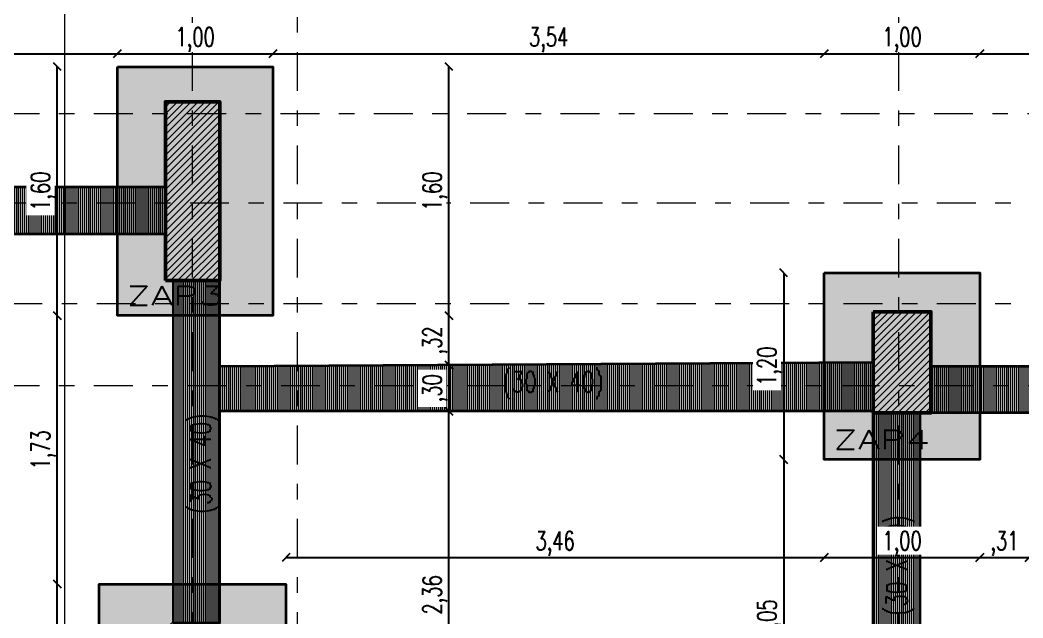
# Model space of a CAD drawing. Header units: metres. Extents: x -50 to 76, y -61 to 14.
# Drawn here: x -38.49 to -32.04, y 2.58 to 6.43 of the extents above; entities that cross this region are included whole.
import ezdxf
from ezdxf.enums import TextEntityAlignment as Align

# ---------------------------------------------------------------- set-up
doc = ezdxf.new("R2010")
doc.units = ezdxf.units.M
doc.header["$MEASUREMENT"] = 0
doc.linetypes.add('CENTERX2', pattern=[4, 2.5, -0.5, 0.5, -0.5])
doc.linetypes.add('DASHDOT2', pattern=[0.5, 0.25, -0.125, 0, -0.125])
for name, color, linetype, lineweight in [('1 COLUMNAS', 1, 'Continuous', 50), ('1 CORTES', 113, 'Continuous', 18), ('_TXT1', 7, 'Continuous', 0), ('CORTE', 6, 'Continuous', 35), ('COTAS', 251, 'Continuous', 35), ('EJES', 251, 'CENTERX2', 0), ('RELLENOS', 185, 'Continuous', 0), ('TEXTURA', 1, 'Continuous', 0)]:
    doc.layers.add(name, color=color, linetype=linetype, lineweight=lineweight)
doc.styles.add('ROMANS', font='romans', dxfattribs={"width": 0.7})
doc.dimstyles.new('Copy of ISO-25', dxfattribs={"dimtxt": 0.12, "dimasz": 0.05, "dimexe": 1.25, "dimexo": 0.625, "dimgap": 0.018, "dimtad": 1, "dimzin": 4, "dimtxsty": 'ROMANS', "dimblk": 'OBLIQUE', "dimcen": 2.5, "dimse1": 1, "dimse2": 1, "dimclrd": 251, "dimclrt": 14, "dimadec": 0, "dimazin": 0, "dimtfac": 1, "dimtix": 1, "dimtmove": 0, "dimatfit": 3, "dimldrblk": 'OBLIQUE', "dimfxl": 1, "dimtfill": 1, "dimarcsym": 0})
pattern_1 = [(90, (-1833.924058, 1025.599969), (-0.0125, 0), [])]

# ---------------------------------------------------------------- blocks, each defined once
blk = doc.blocks.new('_Oblique')
at = {"color": 0, "linetype": 'ByBlock', "lineweight": -2}
blk.add_line((-0.5, -0.5), (0.5, 0.5), dxfattribs=at)
blk = doc.blocks.new('*D186')
at = {"layer": 'COTAS', "color": 251, "lineweight": -2, "transparency": 16777216}
blk.add_line((-40.9298, 6.2085), (-37.8646, 6.2085), dxfattribs=at)
at = {"layer": 'Defpoints', "color": 0, "transparency": 16777216}
for p in [(-37.8646, 6.2325), (-37.8646, 6.2085), (-40.9298, 6.0575)]:
    blk.add_point(p, dxfattribs=at)
at = {"layer": 'COTAS', "color": 251, "lineweight": -2, "transparency": 16777216, "xscale": 0.05, "yscale": 0.05, "zscale": 0.05, "rotation": 180}
blk.add_blockref('_Oblique', (-40.9298, 6.2085), dxfattribs=at)
at = {"layer": 'COTAS', "color": 251, "lineweight": -2, "transparency": 16777216, "xscale": 0.05, "yscale": 0.05, "zscale": 0.05}
blk.add_blockref('_Oblique', (-37.8646, 6.2085), dxfattribs=at)
at = {"layer": 'COTAS', "color": 14, "transparency": 16777216, "insert": (-39.3972, 6.298), "char_height": 0.12, "attachment_point": 5, "style": 'ROMANS', "bg_fill": 3, "box_fill_scale": 1.25, "bg_fill_color": 256, "bg_fill_true_color": 13158600, "bg_fill_transparency": 0}
blk.add_mtext('3,07', dxfattribs=at)
blk = doc.blocks.new('*D187')
at = {"layer": 'COTAS', "color": 251, "lineweight": -2, "transparency": 16777216}
blk.add_line((-37.8646, 6.2085), (-36.8646, 6.2085), dxfattribs=at)
at = {"layer": 'Defpoints', "color": 0, "transparency": 16777216}
for p in [(-37.8646, 6.2325), (-36.8646, 6.2325), (-36.8646, 6.2085)]:
    blk.add_point(p, dxfattribs=at)
at = {"layer": 'COTAS', "color": 251, "lineweight": -2, "transparency": 16777216, "xscale": 0.05, "yscale": 0.05, "zscale": 0.05, "rotation": 180}
blk.add_blockref('_Oblique', (-37.8646, 6.2085), dxfattribs=at)
at = {"layer": 'COTAS', "color": 251, "lineweight": -2, "transparency": 16777216, "xscale": 0.05, "yscale": 0.05, "zscale": 0.05}
blk.add_blockref('_Oblique', (-36.8646, 6.2085), dxfattribs=at)
at = {"layer": 'COTAS', "color": 14, "transparency": 16777216, "insert": (-37.3646, 6.298), "char_height": 0.12, "attachment_point": 5, "style": 'ROMANS', "bg_fill": 3, "box_fill_scale": 1.25, "bg_fill_color": 256, "bg_fill_true_color": 13158600, "bg_fill_transparency": 0}
blk.add_mtext('1,00', dxfattribs=at)
blk = doc.blocks.new('*D188')
at = {"layer": 'COTAS', "color": 251, "lineweight": -2, "transparency": 16777216}
blk.add_line((-36.8646, 6.2085), (-33.3214, 6.2085), dxfattribs=at)
at = {"layer": 'Defpoints', "color": 0, "transparency": 16777216}
for p in [(-33.3214, 6.2085), (-36.8646, 5.1475), (-33.3214, 3.8225)]:
    blk.add_point(p, dxfattribs=at)
at = {"layer": 'COTAS', "color": 251, "lineweight": -2, "transparency": 16777216, "xscale": 0.05, "yscale": 0.05, "zscale": 0.05, "rotation": 180}
blk.add_blockref('_Oblique', (-36.8646, 6.2085), dxfattribs=at)
at = {"layer": 'COTAS', "color": 251, "lineweight": -2, "transparency": 16777216, "xscale": 0.05, "yscale": 0.05, "zscale": 0.05}
blk.add_blockref('_Oblique', (-33.3214, 6.2085), dxfattribs=at)
at = {"layer": 'COTAS', "color": 14, "transparency": 16777216, "insert": (-35.093, 6.298), "char_height": 0.12, "attachment_point": 5, "style": 'ROMANS', "bg_fill": 3, "box_fill_scale": 1.25, "bg_fill_color": 256, "bg_fill_true_color": 13158600, "bg_fill_transparency": 0}
blk.add_mtext('3,54', dxfattribs=at)
blk = doc.blocks.new('*D189')
at = {"layer": 'COTAS', "color": 251, "lineweight": -2, "transparency": 16777216}
blk.add_line((-33.3214, 6.2085), (-32.3214, 6.2085), dxfattribs=at)
at = {"layer": 'Defpoints', "color": 0, "transparency": 16777216}
for p in [(-32.3214, 6.2085), (-33.3214, 3.8225), (-32.3214, 3.8225)]:
    blk.add_point(p, dxfattribs=at)
at = {"layer": 'COTAS', "color": 251, "lineweight": -2, "transparency": 16777216, "xscale": 0.05, "yscale": 0.05, "zscale": 0.05, "rotation": 180}
blk.add_blockref('_Oblique', (-33.3214, 6.2085), dxfattribs=at)
at = {"layer": 'COTAS', "color": 251, "lineweight": -2, "transparency": 16777216, "xscale": 0.05, "yscale": 0.05, "zscale": 0.05}
blk.add_blockref('_Oblique', (-32.3214, 6.2085), dxfattribs=at)
at = {"layer": 'COTAS', "color": 14, "transparency": 16777216, "insert": (-32.8214, 6.298), "char_height": 0.12, "attachment_point": 5, "style": 'ROMANS', "bg_fill": 3, "box_fill_scale": 1.25, "bg_fill_color": 256, "bg_fill_true_color": 13158600, "bg_fill_transparency": 0}
blk.add_mtext('1,00', dxfattribs=at)
blk = doc.blocks.new('*D190')
at = {"layer": 'COTAS', "color": 251, "lineweight": -2, "transparency": 16777216}
blk.add_line((-32.3214, 6.2085), (-27.4064, 6.2085), dxfattribs=at)
at = {"layer": 'Defpoints', "color": 0, "transparency": 16777216}
for p in [(-27.4064, 6.2085), (-27.4064, 3.8724), (-32.3214, 3.8225)]:
    blk.add_point(p, dxfattribs=at)
at = {"layer": 'COTAS', "color": 251, "lineweight": -2, "transparency": 16777216, "xscale": 0.05, "yscale": 0.05, "zscale": 0.05, "rotation": 180}
blk.add_blockref('_Oblique', (-32.3214, 6.2085), dxfattribs=at)
at = {"layer": 'COTAS', "color": 251, "lineweight": -2, "transparency": 16777216, "xscale": 0.05, "yscale": 0.05, "zscale": 0.05}
blk.add_blockref('_Oblique', (-27.4064, 6.2085), dxfattribs=at)
at = {"layer": 'COTAS', "color": 14, "transparency": 16777216, "insert": (-29.8639, 6.298), "char_height": 0.12, "attachment_point": 5, "style": 'ROMANS', "bg_fill": 3, "box_fill_scale": 1.25, "bg_fill_color": 256, "bg_fill_true_color": 13158600, "bg_fill_transparency": 0}
blk.add_mtext('4,91', dxfattribs=at)
blk = doc.blocks.new('*D193')
at = {"layer": 'COTAS', "color": 251, "lineweight": -2, "transparency": 16777216}
blk.add_line((-36.7814, 2.9705), (-33.3214, 2.9705), dxfattribs=at)
at = {"layer": 'Defpoints', "color": 0, "transparency": 16777216}
for p in [(-33.3214, 3.6), (-33.3214, 2.9705), (-36.7814, 2.8)]:
    blk.add_point(p, dxfattribs=at)
at = {"layer": 'COTAS', "color": 251, "lineweight": -2, "transparency": 16777216, "xscale": 0.05, "yscale": 0.05, "zscale": 0.05, "rotation": 180}
blk.add_blockref('_Oblique', (-36.7814, 2.9705), dxfattribs=at)
at = {"layer": 'COTAS', "color": 251, "lineweight": -2, "transparency": 16777216, "xscale": 0.05, "yscale": 0.05, "zscale": 0.05}
blk.add_blockref('_Oblique', (-33.3214, 2.9705), dxfattribs=at)
at = {"layer": 'COTAS', "color": 14, "transparency": 16777216, "insert": (-35.0514, 3.0599), "char_height": 0.12, "attachment_point": 5, "style": 'ROMANS', "bg_fill": 3, "box_fill_scale": 1.25, "bg_fill_color": 256, "bg_fill_true_color": 13158600, "bg_fill_transparency": 0}
blk.add_mtext('3,46', dxfattribs=at)
blk = doc.blocks.new('*D194')
at = {"layer": 'COTAS', "color": 251, "lineweight": -2, "transparency": 16777216}
blk.add_line((-33.3214, 2.9705), (-32.3214, 2.9705), dxfattribs=at)
at = {"layer": 'Defpoints', "color": 0, "transparency": 16777216}
for p in [(-33.3214, 3.6), (-32.3214, 3.6), (-32.3214, 2.9705)]:
    blk.add_point(p, dxfattribs=at)
at = {"layer": 'COTAS', "color": 251, "lineweight": -2, "transparency": 16777216, "xscale": 0.05, "yscale": 0.05, "zscale": 0.05, "rotation": 180}
blk.add_blockref('_Oblique', (-33.3214, 2.9705), dxfattribs=at)
at = {"layer": 'COTAS', "color": 251, "lineweight": -2, "transparency": 16777216, "xscale": 0.05, "yscale": 0.05, "zscale": 0.05}
blk.add_blockref('_Oblique', (-32.3214, 2.9705), dxfattribs=at)
at = {"layer": 'COTAS', "color": 14, "transparency": 16777216, "insert": (-32.8214, 3.0599), "char_height": 0.12, "attachment_point": 5, "style": 'ROMANS', "bg_fill": 3, "box_fill_scale": 1.25, "bg_fill_color": 256, "bg_fill_true_color": 13158600, "bg_fill_transparency": 0}
blk.add_mtext('1,00', dxfattribs=at)
blk = doc.blocks.new('*D195')
at = {"layer": 'COTAS', "color": 251, "lineweight": -2, "transparency": 16777216}
blk.add_line((-32.3214, 2.9705), (-32.0064, 2.9705), dxfattribs=at)
at = {"layer": 'Defpoints', "color": 0, "transparency": 16777216}
for p in [(-32.3214, 3.6), (-32.0064, 2.9705), (-32.0064, 2.675)]:
    blk.add_point(p, dxfattribs=at)
at = {"layer": 'COTAS', "color": 251, "lineweight": -2, "transparency": 16777216, "xscale": 0.05, "yscale": 0.05, "zscale": 0.05, "rotation": 180}
blk.add_blockref('_Oblique', (-32.3214, 2.9705), dxfattribs=at)
at = {"layer": 'COTAS', "color": 251, "lineweight": -2, "transparency": 16777216, "xscale": 0.05, "yscale": 0.05, "zscale": 0.05}
blk.add_blockref('_Oblique', (-32.0064, 2.9705), dxfattribs=at)
at = {"layer": 'COTAS', "color": 14, "transparency": 16777216, "insert": (-32.1639, 3.0599), "char_height": 0.12, "attachment_point": 5, "style": 'ROMANS', "bg_fill": 3, "box_fill_scale": 1.25, "bg_fill_color": 256, "bg_fill_true_color": 13158600, "bg_fill_transparency": 0}
blk.add_mtext(',31', dxfattribs=at)
blk = doc.blocks.new('*D276')
at = {"layer": 'COTAS', "color": 251, "lineweight": -2, "transparency": 16777216}
blk.add_line((-38.251, 1), (-38.251, 2.8), dxfattribs=at)
at = {"layer": 'Defpoints', "color": 0, "transparency": 16777216}
for p in [(-38.251, 2.8), (-37.9814, 2.8), (-37.9814, 1)]:
    blk.add_point(p, dxfattribs=at)
at = {"layer": 'COTAS', "color": 251, "lineweight": -2, "transparency": 16777216, "xscale": 0.05, "yscale": 0.05, "zscale": 0.05}
for p, rotation in [((-38.251, 2.8), 90), ((-38.251, 1), 270)]:
    blk.add_blockref('_Oblique', p, dxfattribs=dict(at, rotation=rotation))
at = {"layer": 'COTAS', "color": 14, "transparency": 16777216, "insert": (-38.3404, 1.9), "char_height": 0.12, "attachment_point": 5, "rotation": 90, "style": 'ROMANS', "bg_fill": 3, "box_fill_scale": 1.25, "bg_fill_color": 256, "bg_fill_true_color": 13158600, "bg_fill_transparency": 0}
blk.add_mtext('1,80', dxfattribs=at)
blk = doc.blocks.new('*D277')
at = {"layer": 'COTAS', "color": 251, "lineweight": -2, "transparency": 16777216}
blk.add_line((-38.251, 2.8), (-38.251, 4.525), dxfattribs=at)
at = {"layer": 'Defpoints', "color": 0, "transparency": 16777216}
for p in [(-38.251, 4.525), (-37.8646, 4.525), (-37.9814, 2.8)]:
    blk.add_point(p, dxfattribs=at)
at = {"layer": 'COTAS', "color": 251, "lineweight": -2, "transparency": 16777216, "xscale": 0.05, "yscale": 0.05, "zscale": 0.05}
for p, rotation in [((-38.251, 4.525), 90), ((-38.251, 2.8), 270)]:
    blk.add_blockref('_Oblique', p, dxfattribs=dict(at, rotation=rotation))
at = {"layer": 'COTAS', "color": 14, "transparency": 16777216, "insert": (-38.3404, 3.6625), "char_height": 0.12, "attachment_point": 5, "rotation": 90, "style": 'ROMANS', "bg_fill": 3, "box_fill_scale": 1.25, "bg_fill_color": 256, "bg_fill_true_color": 13158600, "bg_fill_transparency": 0}
blk.add_mtext('1,73', dxfattribs=at)
blk = doc.blocks.new('*D278')
at = {"layer": 'COTAS', "color": 251, "lineweight": -2, "transparency": 16777216}
blk.add_line((-38.251, 4.525), (-38.251, 6.125), dxfattribs=at)
at = {"layer": 'Defpoints', "color": 0, "transparency": 16777216}
for p in [(-38.251, 6.125), (-37.8646, 6.125), (-37.8646, 4.525)]:
    blk.add_point(p, dxfattribs=at)
at = {"layer": 'COTAS', "color": 251, "lineweight": -2, "transparency": 16777216, "xscale": 0.05, "yscale": 0.05, "zscale": 0.05}
for p, rotation in [((-38.251, 6.125), 90), ((-38.251, 4.525), 270)]:
    blk.add_blockref('_Oblique', p, dxfattribs=dict(at, rotation=rotation))
at = {"layer": 'COTAS', "color": 14, "transparency": 16777216, "insert": (-38.3404, 5.325), "char_height": 0.12, "attachment_point": 5, "rotation": 90, "style": 'ROMANS', "bg_fill": 3, "box_fill_scale": 1.25, "bg_fill_color": 256, "bg_fill_true_color": 13158600, "bg_fill_transparency": 0}
blk.add_mtext('1,60', dxfattribs=at)
blk = doc.blocks.new('*D286')
at = {"layer": 'COTAS', "color": 251, "lineweight": -2, "transparency": 16777216}
blk.add_line((-35.7335, 1.55), (-35.7335, 3.91), dxfattribs=at)
at = {"layer": 'Defpoints', "color": 0, "transparency": 16777216}
for p in [(-36.1064, 3.91), (-35.7335, 3.91), (-36.1064, 1.55)]:
    blk.add_point(p, dxfattribs=at)
at = {"layer": 'COTAS', "color": 251, "lineweight": -2, "transparency": 16777216, "xscale": 0.05, "yscale": 0.05, "zscale": 0.05}
for p, rotation in [((-35.7335, 3.91), 90), ((-35.7335, 1.55), 270)]:
    blk.add_blockref('_Oblique', p, dxfattribs=dict(at, rotation=rotation))
at = {"layer": 'COTAS', "color": 14, "transparency": 16777216, "insert": (-35.823, 2.73), "char_height": 0.12, "attachment_point": 5, "rotation": 90, "style": 'ROMANS', "bg_fill": 3, "box_fill_scale": 1.25, "bg_fill_color": 256, "bg_fill_true_color": 13158600, "bg_fill_transparency": 0}
blk.add_mtext('2,36', dxfattribs=at)
blk = doc.blocks.new('*D287')
at = {"layer": 'COTAS', "color": 251, "lineweight": -2, "transparency": 16777216}
blk.add_line((-35.7335, 3.91), (-35.7335, 4.2065), dxfattribs=at)
at = {"layer": 'Defpoints', "color": 0, "transparency": 16777216}
for p in [(-36.1083, 4.2065), (-36.1064, 3.91)]:
    blk.add_point(p, dxfattribs=at)
at = {"layer": 'COTAS', "color": 251, "lineweight": -2, "transparency": 16777216, "xscale": 0.05, "yscale": 0.05, "zscale": 0.05}
for p, rotation in [((-35.7335, 4.2065), 90), ((-35.7335, 3.91), 270)]:
    blk.add_blockref('_Oblique', p, dxfattribs=dict(at, rotation=rotation))
at = {"layer": 'COTAS', "color": 14, "transparency": 16777216, "insert": (-35.823, 4.0583), "char_height": 0.12, "attachment_point": 5, "rotation": 90, "style": 'ROMANS', "bg_fill": 3, "box_fill_scale": 1.25, "bg_fill_color": 256, "bg_fill_true_color": 13158600, "bg_fill_transparency": 0}
blk.add_mtext(',30', dxfattribs=at)
at = {"layer": 'Defpoints', "color": 0, "transparency": 16777216}
blk.add_point((-35.7335, 4.2065), dxfattribs=at)
blk = doc.blocks.new('*D288')
at = {"layer": 'COTAS', "color": 251, "lineweight": -2, "transparency": 16777216}
blk.add_line((-35.7335, 4.2065), (-35.7335, 4.525), dxfattribs=at)
at = {"layer": 'Defpoints', "color": 0, "transparency": 16777216}
for p in [(-36.8646, 4.525), (-35.7335, 4.525), (-36.1083, 4.2065)]:
    blk.add_point(p, dxfattribs=at)
at = {"layer": 'COTAS', "color": 251, "lineweight": -2, "transparency": 16777216, "xscale": 0.05, "yscale": 0.05, "zscale": 0.05}
for p, rotation in [((-35.7335, 4.525), 90), ((-35.7335, 4.2065), 270)]:
    blk.add_blockref('_Oblique', p, dxfattribs=dict(at, rotation=rotation))
at = {"layer": 'COTAS', "color": 14, "transparency": 16777216, "insert": (-35.823, 4.3658), "char_height": 0.12, "attachment_point": 5, "rotation": 90, "style": 'ROMANS', "bg_fill": 3, "box_fill_scale": 1.25, "bg_fill_color": 256, "bg_fill_true_color": 13158600, "bg_fill_transparency": 0}
blk.add_mtext(',32', dxfattribs=at)
blk = doc.blocks.new('*D289')
at = {"layer": 'COTAS', "color": 251, "lineweight": -2, "transparency": 16777216}
blk.add_line((-35.7335, 4.525), (-35.7335, 6.125), dxfattribs=at)
at = {"layer": 'Defpoints', "color": 0, "transparency": 16777216}
for p in [(-36.8646, 6.125), (-35.7335, 6.125), (-36.8646, 4.525)]:
    blk.add_point(p, dxfattribs=at)
at = {"layer": 'COTAS', "color": 251, "lineweight": -2, "transparency": 16777216, "xscale": 0.05, "yscale": 0.05, "zscale": 0.05}
for p, rotation in [((-35.7335, 6.125), 90), ((-35.7335, 4.525), 270)]:
    blk.add_blockref('_Oblique', p, dxfattribs=dict(at, rotation=rotation))
at = {"layer": 'COTAS', "color": 14, "transparency": 16777216, "insert": (-35.823, 5.325), "char_height": 0.12, "attachment_point": 5, "rotation": 90, "style": 'ROMANS', "bg_fill": 3, "box_fill_scale": 1.25, "bg_fill_color": 256, "bg_fill_true_color": 13158600, "bg_fill_transparency": 0}
blk.add_mtext('1,60', dxfattribs=at)
blk = doc.blocks.new('*D290')
at = {"layer": 'COTAS', "color": 251, "lineweight": -2, "transparency": 16777216}
blk.add_line((-33.5824, 4.8), (-33.5824, 3.6), dxfattribs=at)
at = {"layer": 'Defpoints', "color": 0, "transparency": 16777216}
for p in [(-33.3214, 4.8), (-33.5824, 3.6), (-33.3214, 3.6)]:
    blk.add_point(p, dxfattribs=at)
at = {"layer": 'COTAS', "color": 251, "lineweight": -2, "transparency": 16777216, "xscale": 0.05, "yscale": 0.05, "zscale": 0.05}
for p, rotation in [((-33.5824, 4.8), 90), ((-33.5824, 3.6), 270)]:
    blk.add_blockref('_Oblique', p, dxfattribs=dict(at, rotation=rotation))
at = {"layer": 'COTAS', "color": 14, "transparency": 16777216, "insert": (-33.6718, 4.2), "char_height": 0.12, "attachment_point": 5, "rotation": 90, "style": 'ROMANS', "bg_fill": 3, "box_fill_scale": 1.25, "bg_fill_color": 256, "bg_fill_true_color": 13158600, "bg_fill_transparency": 0}
blk.add_mtext('1,20', dxfattribs=at)
blk = doc.blocks.new('*D291')
at = {"layer": 'COTAS', "color": 251, "lineweight": -2, "transparency": 16777216}
blk.add_line((-33.5824, 3.6), (-33.5824, 1.55), dxfattribs=at)
at = {"layer": 'Defpoints', "color": 0, "transparency": 16777216}
for p in [(-33.3214, 3.6), (-33.5824, 1.55), (-33.5824, 1.55)]:
    blk.add_point(p, dxfattribs=at)
at = {"layer": 'COTAS', "color": 251, "lineweight": -2, "transparency": 16777216, "xscale": 0.05, "yscale": 0.05, "zscale": 0.05}
for p, rotation in [((-33.5824, 3.6), 90), ((-33.5824, 1.55), 270)]:
    blk.add_blockref('_Oblique', p, dxfattribs=dict(at, rotation=rotation))
at = {"layer": 'COTAS', "color": 14, "transparency": 16777216, "insert": (-33.6718, 2.575), "char_height": 0.12, "attachment_point": 5, "rotation": 90, "style": 'ROMANS', "bg_fill": 3, "box_fill_scale": 1.25, "bg_fill_color": 256, "bg_fill_true_color": 13158600, "bg_fill_transparency": 0}
blk.add_mtext('2,05', dxfattribs=at)

msp = doc.modelspace()

# ---------------------------------------------------------------- hatches: boundary and pattern name
at = {"layer": 'RELLENOS'}
h = msp.add_hatch(dxfattribs=at)
h.set_pattern_fill('ANSI31', color=256, scale=0.1, angle=45, style=0)
h.set_pattern_definition(pattern_1)
h.paths.add_polyline_path([(-41.8064, 5.0462), (-41.8064, 5.35), (-45.5558, 4.7501), (-45.5558, 4.4463)])
h.paths.add_polyline_path([(-37.5564, 5.35), (-41.4564, 5.35), (-41.4564, 5.05), (-37.5564, 5.05)])
h.paths.add_polyline_path([(-37.2064, 4.75), (-37.5064, 4.75), (-37.5064, 2.55), (-37.2064, 2.55)])
h.paths.add_polyline_path([(-41.4814, 5.15), (-41.7814, 5.15), (-41.7814, 2.3), (-41.4814, 2.3)])
h.paths.add_polyline_path([(-32.7064, 3.9), (-33.0064, 3.9), (-33.0064, 1.55), (-32.7064, 1.55)])
h.paths.add_polyline_path([(-31.2564, 3.9), (-31.5564, 3.9), (-31.5564, 2.1), (-31.2564, 2.1)])
h.paths.add_polyline_path([(-27.0564, 4.2), (-32.6364, 4.2), (-32.6364, 3.9), (-27.0768, 3.9), (-27.0564, 3.9544)])
h.paths.add_polyline_path([(-26.7564, 3.9), (-27.0564, 3.9), (-27.0768, 3.9), (-27.6564, 2.3544), (-27.6564, -2.65), (-27.3564, -2.65), (-27.3564, 1.25), (-27.5564, 1.25), (-27.5564, 2.3), (-27.3564, 2.3), (-27.336, 2.3544)])
h.paths.add_polyline_path([(-27.6564, 1.55), (-31.2564, 1.55), (-31.2564, 1.25), (-27.6564, 1.25)])
h.paths.add_polyline_path([(-31.5564, 1.55), (-37.2064, 1.55), (-37.2064, 1.25), (-31.5564, 1.25)])
h.paths.add_polyline_path([(-37.5564, 1.55), (-41.4564, 1.55), (-41.4564, 1.25), (-37.5564, 1.25)])
h.paths.add_polyline_path([(-41.8064, 1.55), (-45.4064, 1.55), (-45.4064, 1.25), (-41.8064, 1.25)])
h.paths.add_polyline_path([(-45.5579, 3.55), (-45.855, 3.55), (-45.8564, 1.6027), (-45.5594, 1.6013)])
h.paths.add_polyline_path([(-44.1517, 1.2538), (-43.3573, 1.2538), (-43.3573, 1.25), (-44.1517, 1.25)])
h = msp.add_hatch(dxfattribs=at)
h.set_pattern_fill('ANSI31', color=256, scale=0.1, angle=45, style=0)
h.set_pattern_definition(pattern_1)
h.paths.add_polyline_path([(-37.2064, 4.2), (-37.2064, 3.91), (-33.0064, 3.91), (-33.0064, 4.225)])
at = {"layer": 'TEXTURA', "true_color": 0x999999}
h = msp.add_hatch(color=253, dxfattribs=at)
h.dxf.hatch_style = 1
h.paths.add_polyline_path([(-46.3064, 3.25), (-45.1064, 3.25), (-45.1064, 5.05), (-46.3064, 5.05)])
h.paths.add_polyline_path([(-42.3298, 4.55), (-40.9298, 4.55), (-40.9298, 5.95), (-42.3298, 5.95)])
h.paths.add_polyline_path([(-36.8646, 6.125), (-37.8646, 6.125), (-37.8646, 4.525), (-36.8646, 4.525)])
h.paths.add_polyline_path([(-32.3214, 4.8), (-33.3214, 4.8), (-33.3214, 3.6), (-32.3214, 3.6)])
h.paths.add_polyline_path([(-30.8064, 2.675), (-32.0064, 2.675), (-32.0064, 0.675), (-30.8064, 0.675)])
h.paths.add_polyline_path([(-26.8564, 2.675), (-27.4564, 2.675), (-28.0564, 2.675), (-28.0564, 0.875), (-26.8564, 0.875)])
h.paths.add_polyline_path([(-27.4064, 3.6499), (-26.4064, 3.6499), (-26.4064, 4.8499), (-27.4064, 4.8499)])
h.paths.add_polyline_path([(-36.7814, 2.8), (-37.3814, 2.8), (-37.9814, 2.8), (-37.9814, 1), (-36.7814, 1)])
h.paths.add_polyline_path([(-40.9314, 1.08), (-40.9314, 2.475), (-42.3314, 2.475), (-42.3314, 1.08)])
h.paths.add_polyline_path([(-46.2314, 0.825), (-45.0314, 0.825), (-45.0314, 2.025), (-46.2314, 2.025)])
h.paths.add_polyline_path([(-45.2064, -0.45), (-46.2064, -0.45), (-46.2064, -1.45), (-45.2064, -1.45)])
h.paths.add_polyline_path([(-43.4564, -1.45), (-42.4564, -1.45), (-42.4564, -0.45), (-43.4564, -0.45)])
h.paths.add_polyline_path([(-42.3064, -2.251), (-43.3064, -2.251), (-43.3064, -3.251), (-42.3064, -3.251)])
h.paths.add_polyline_path([(-46.4564, -3.85), (-46.4564, -4.85), (-44.6564, -4.85), (-44.6564, -3.85)])
h.paths.add_polyline_path([(-44.0064, -3.85), (-44.0064, -4.85), (-42.2064, -4.85), (-42.2064, -3.85)])
h.paths.add_polyline_path([(-38.1064, -3.85), (-39.1064, -3.85), (-39.1064, -4.85), (-38.1064, -4.85)])
h.paths.add_polyline_path([(-38.2314, -1.85), (-39.2314, -1.85), (-39.2314, -3.15), (-38.2314, -3.15)])
h.paths.add_polyline_path([(-36.1064, -3.725), (-36.7064, -3.725), (-37.3064, -3.725), (-37.3064, -5.525), (-36.1064, -5.525)])
h.paths.add_polyline_path([(-30.8064, -3.525), (-32.0064, -3.525), (-32.0064, -5.725), (-30.8064, -5.725)])
h.paths.add_polyline_path([(-26.9064, -2.1), (-28.1064, -2.1), (-28.1064, -4.3), (-26.9064, -4.3)])
h.paths.add_polyline_path([(-36.1064, -7.175), (-36.7064, -7.175), (-37.3064, -7.175), (-37.3064, -8.975), (-36.1064, -8.975)])
at = {"layer": 'TEXTURA'}
h = msp.add_hatch(dxfattribs=at)
h.set_pattern_fill('ANSI31', color=1, scale=0.25)
h.set_pattern_definition([(45, (-1866.976104, 942.824767), (-0.0220970869, 0.0220970869), [])])
h.paths.add_polyline_path([(-41.4564, 5.35), (-41.8064, 5.35), (-41.8064, 5.15), (-41.4564, 5.15)])
h.paths.add_polyline_path([(-37.2064, 5.9), (-37.5564, 5.9), (-37.5564, 5.75), (-37.5564, 4.75), (-37.3814, 4.75), (-37.2064, 4.75)])
h.paths.add_polyline_path([(-37.2064, 2.55), (-37.5564, 2.55), (-37.5564, 1.6), (-37.5564, 1.25), (-37.2064, 1.25), (-37.2064, 1.6)])
h.paths.add_polyline_path([(-31.2564, 2.1), (-31.5564, 2.1), (-31.5564, 1.25), (-31.2564, 1.25), (-31.2564, 1.6)])
h.paths.add_polyline_path([(-32.6364, 4.55), (-33.0064, 4.55), (-33.0064, 3.9), (-32.6364, 3.9), (-32.6364, 4.25)])
h.paths.add_polyline_path([(-26.7564, 4.55), (-27.0564, 4.55), (-27.0564, 3.9), (-26.7564, 3.9)])
h.paths.add_polyline_path([(-27.3564, -2.65), (-27.7064, -2.65), (-27.7064, -3.75), (-27.3564, -3.75), (-27.3564, -3.45)])
h.paths.add_polyline_path([(-31.2564, -3.95), (-31.5564, -3.95), (-31.5564, -5.3), (-31.2564, -5.3)])
h.paths.add_polyline_path([(-36.5064, -3.95), (-36.9064, -3.95), (-36.9064, -5.3), (-36.5064, -5.3)])
h.paths.add_polyline_path([(-36.5064, -7.4), (-36.9064, -7.4), (-36.9064, -8.75), (-36.5064, -8.75)])
h.paths.add_polyline_path([(-38.4064, -4.2), (-38.8564, -4.2), (-38.8564, -4.5), (-38.6064, -4.5), (-38.4064, -4.5)])
h.paths.add_polyline_path([(-38.6064, -2.1), (-38.8564, -2.1), (-38.8564, -2.9), (-38.6064, -2.9)])
h.paths.add_polyline_path([(-42.6564, -2.601), (-42.9564, -2.601), (-42.9564, -2.901), (-42.8064, -2.901), (-42.8064, -2.9), (-42.6564, -2.9)])
h.paths.add_polyline_path([(-42.8064, -4.2), (-43.1064, -4.2), (-43.4064, -4.2), (-43.4064, -4.5), (-42.8064, -4.5)])
h.paths.add_polyline_path([(-45.2564, -4.2), (-45.8564, -4.2), (-45.8564, -4.5), (-45.5564, -4.5), (-45.2564, -4.5)])
h.paths.add_polyline_path([(-45.5564, -0.8), (-45.8564, -0.8), (-45.8564, -1.1), (-45.5564, -1.1)])
h.paths.add_polyline_path([(-42.8064, -0.8), (-43.1064, -0.8), (-43.1064, -1.1), (-42.8064, -1.1)])
h.paths.add_polyline_path([(-45.4064, 1.6), (-45.6294, 1.6013), (-45.8564, 1.6013), (-45.8564, 1.25), (-45.6314, 1.25), (-45.4064, 1.25)])
h.paths.add_polyline_path([(-41.4564, 2.3), (-41.8064, 2.3), (-41.8064, 1.25), (-41.4564, 1.25)])

# ---------------------------------------------------------------- linework, layer by layer
at = {"layer": '1 COLUMNAS'}
for points in [[(-37.5564, 4.75), (-37.5564, 5.9), (-37.2064, 5.9), (-37.2064, 4.75)], [(-33.0064, 4.55), (-32.6364, 4.55), (-32.6364, 3.9), (-33.0064, 3.9)]]:
    msp.add_lwpolyline(points, close=True, dxfattribs=at)
at = {"layer": 'CORTE', "color": 1}
for points in [[(-37.8646, 6.125), (-36.8646, 6.125), (-36.8646, 4.525), (-37.8646, 4.525)], [(-33.3214, 4.8), (-32.3214, 4.8), (-32.3214, 3.6), (-33.3214, 3.6)]]:
    msp.add_lwpolyline(points, close=True, dxfattribs=at)
msp.add_lwpolyline([(-37.3814, 2.8), (-36.7814, 2.8), (-36.7814, 1), (-37.9814, 1), (-37.9814, 2.8), (-37.3814, 2.8)], dxfattribs=at)
at = {"layer": 'COTAS'}
for points in [[(-41.4564, 5.05), (-37.5564, 5.05), (-37.5564, 5.35), (-41.4564, 5.35)], [(-37.2064, 4.75), (-37.5064, 4.75), (-37.5064, 2.55), (-37.2064, 2.55)], [(-32.6364, 4.2), (-27.0564, 4.2), (-27.0564, 3.9), (-32.6364, 3.9)], [(-33.0064, 3.9), (-32.7064, 3.9), (-32.7064, 1.55), (-33.0064, 1.55)]]:
    msp.add_lwpolyline(points, close=True, dxfattribs=at)
at = {"layer": 'COTAS', "flags": 128}
msp.add_lwpolyline([(-33.0064, 3.91), (-37.2064, 3.91), (-37.2064, 4.2), (-33.0064, 4.225)], close=True, dxfattribs=at)
at = {"layer": 'EJES', "linetype": 'DASHDOT2'}
for p, q in [((-37.3814, -10.2308), (-37.3814, 7.233)), ((-37.3814, -10.2308), (-37.3814, 7.233)), ((-36.7064, -10.2308), (-36.7064, 7.233)), ((-36.7064, -10.2308), (-36.7064, 7.233)), ((-32.8414, -10.2308), (-32.8414, 7.233)), ((-32.8414, -10.2308), (-32.8414, 7.233)), ((-47.6161, 5.825), (-24.0746, 5.825)), ((-47.5975, 5.25), (-24.0793, 5.25)), ((-47.5975, 4.6025), (-24.0793, 4.6025)), ((-47.6161, 4.075), (-24.007, 4.075))]:
    msp.add_line(p, q, dxfattribs=at)

# ---------------------------------------------------------------- texts
at = {"layer": '_TXT1', "style": 'ROMANS', "width": 1.5}
for s, p in [('ZAP3', (-37.4958, 4.5918)), ('ZAP4', (-32.9526, 3.6668))]:
    msp.add_text(s, height=0.12241, dxfattribs=at).set_placement(p, align=Align.CENTER)
at = {"layer": '_TXT1', "insert": (-35.0657, 4.0772, 15.4566), "char_height": 0.13465, "width": 4.508202, "attachment_point": 5, "style": 'ROMANS'}
msp.add_mtext('(30 X 40)', dxfattribs=at)
at = {"layer": '_TXT1', "char_height": 0.13465, "width": 4.508202, "attachment_point": 5, "rotation": 90, "style": 'ROMANS'}
for insert in [(-37.3065, 3.5745, 15.4566), (-32.8345, 2.9206, 15.4566)]:
    msp.add_mtext('(30 X 40)', dxfattribs=dict(at, insert=insert))

# ---------------------------------------------------------------- next in the draw order: dimensions: what is measured, and where the dimension line sits
at = {"layer": 'COTAS'}
for base, p1, p2, picture, middle in [((-37.8646, 6.2085), (-40.9298, 6.0575), (-37.8646, 6.2325), '*D186', (-39.3972, 6.298)), ((-33.3214, 2.9705), (-36.7814, 2.8), (-33.3214, 3.6), '*D193', (-35.0514, 3.0599))]:
    dim = msp.add_linear_dim(base=base, p1=p1, p2=p2, dimstyle='Copy of ISO-25', override={"dimtmove": 1}, dxfattribs=at)
    dim.commit()
    dim.dimension.update_dxf_attribs({"geometry": picture, "text_midpoint": middle})
dim = msp.add_linear_dim(base=(-38.251, 2.8), p1=(-37.9814, 1), p2=(-37.9814, 2.8), angle=90, dimstyle='Copy of ISO-25', dxfattribs=at)
dim.commit()
dim.dimension.update_dxf_attribs({"geometry": '*D276', "text_midpoint": (-38.3404, 1.9)})

# ---------------------------------------------------------------- next in the draw order: dimensions: what is measured, and where the dimension line sits
for base, p1, p2, picture, middle in [((-36.8646, 6.2085), (-37.8646, 6.2325), (-36.8646, 6.2325), '*D187', (-37.3646, 6.298)), ((-32.3214, 2.9705), (-33.3214, 3.6), (-32.3214, 3.6), '*D194', (-32.8214, 3.0599))]:
    dim = msp.add_linear_dim(base=base, p1=p1, p2=p2, dimstyle='Copy of ISO-25', override={"dimtmove": 1}, dxfattribs=at)
    dim.commit()
    dim.dimension.update_dxf_attribs({"geometry": picture, "text_midpoint": middle})
dim = msp.add_linear_dim(base=(-38.250974102, 4.525), p1=(-37.9814491708, 2.8), p2=(-37.8646311275, 4.525), angle=90, dimstyle='Copy of ISO-25', override={"dimtmove": 1}, dxfattribs=at)
dim.commit()
dim.dimension.update_dxf_attribs({"geometry": '*D277', "text_midpoint": (-38.3404026734, 3.6625)})

# ---------------------------------------------------------------- next in the draw order: dimensions: what is measured, and where the dimension line sits
for base, p1, p2, picture, middle in [((-33.3214, 6.2085), (-36.8646, 5.1475), (-33.3214, 3.8225), '*D188', (-35.093, 6.298)), ((-32.00644917, 2.97050949), (-32.32144916, 3.60000011), (-32.00644917, 2.675), '*D195', (-32.16394917, 3.05993807))]:
    dim = msp.add_linear_dim(base=base, p1=p1, p2=p2, dimstyle='Copy of ISO-25', override={"dimtmove": 1}, dxfattribs=at)
    dim.commit()
    dim.dimension.update_dxf_attribs({"geometry": picture, "text_midpoint": middle})
dim = msp.add_linear_dim(base=(-38.251, 6.125), p1=(-37.8646, 4.525), p2=(-37.8646, 6.125), angle=90, dimstyle='Copy of ISO-25', override={"dimtmove": 1}, dxfattribs=at)
dim.commit()
dim.dimension.update_dxf_attribs({"geometry": '*D278', "text_midpoint": (-38.3404, 5.325)})

# ---------------------------------------------------------------- next in the draw order: linework, layer by layer
at = {"layer": '1 CORTES'}
msp.add_line((-38.2042, 7.946), (-38.2042, -9.9357), dxfattribs=at)

# ---------------------------------------------------------------- next in the draw order: dimensions: what is measured, and where the dimension line sits
at = {"layer": 'COTAS'}
dim = msp.add_linear_dim(base=(-32.3214, 6.2085), p1=(-33.3214, 3.8225), p2=(-32.3214, 3.8225), dimstyle='Copy of ISO-25', override={"dimtmove": 1}, dxfattribs=at)
dim.commit()
dim.dimension.update_dxf_attribs({"geometry": '*D189', "text_midpoint": (-32.8214, 6.298)})
dim = msp.add_linear_dim(base=(-35.7335, 3.91), p1=(-36.1064, 1.55), p2=(-36.1064, 3.91), angle=90, dimstyle='Copy of ISO-25', override={"dimtmove": 1}, dxfattribs=at)
dim.commit()
dim.dimension.update_dxf_attribs({"geometry": '*D286', "text_midpoint": (-35.823, 2.73)})

# ---------------------------------------------------------------- next in the draw order: dimensions: what is measured, and where the dimension line sits
dim = msp.add_linear_dim(base=(-27.40644917, 6.20852213), p1=(-32.32144916, 3.82246825), p2=(-27.40644917, 3.87239962), dimstyle='Copy of ISO-25', override={"dimtmove": 1}, dxfattribs=at)
dim.commit()
dim.dimension.update_dxf_attribs({"geometry": '*D190', "text_midpoint": (-29.86394917, 6.2979507)})
dim = msp.add_linear_dim(base=(-33.5824, 3.6), p1=(-33.3214, 4.8), p2=(-33.3214, 3.6), angle=90, dimstyle='Copy of ISO-25', dxfattribs=at)
dim.commit()
dim.dimension.update_dxf_attribs({"geometry": '*D290', "text_midpoint": (-33.6718, 4.2)})
dim = msp.add_linear_dim(base=(-35.7335, 4.2065), p1=(-36.1064, 3.91), p2=(-36.1083, 4.2065), angle=90, dimstyle='Copy of ISO-25', override={"dimtmove": 1}, dxfattribs=at)
dim.commit()
dim.dimension.update_dxf_attribs({"geometry": '*D287', "text_midpoint": (-35.823, 4.0583)})

# ---------------------------------------------------------------- next in the draw order: dimensions: what is measured, and where the dimension line sits
for base, p1, p2, picture, middle in [((-35.7335, 4.525), (-36.1083, 4.2065), (-36.8646, 4.525), '*D288', (-35.823, 4.3658)), ((-33.5824, 1.55), (-33.3214, 3.6), (-33.5824, 1.55), '*D291', (-33.6718, 2.575))]:
    dim = msp.add_linear_dim(base=base, p1=p1, p2=p2, angle=90, dimstyle='Copy of ISO-25', override={"dimtmove": 1}, dxfattribs=at)
    dim.commit()
    dim.dimension.update_dxf_attribs({"geometry": picture, "text_midpoint": middle})

# ---------------------------------------------------------------- next in the draw order: dimensions: what is measured, and where the dimension line sits
dim = msp.add_linear_dim(base=(-35.7335, 6.125), p1=(-36.8646, 4.525), p2=(-36.8646, 6.125), angle=90, dimstyle='Copy of ISO-25', override={"dimtmove": 1}, dxfattribs=at)
dim.commit()
dim.dimension.update_dxf_attribs({"geometry": '*D289', "text_midpoint": (-35.823, 5.325)})

doc.saveas('drawing.dxf')
